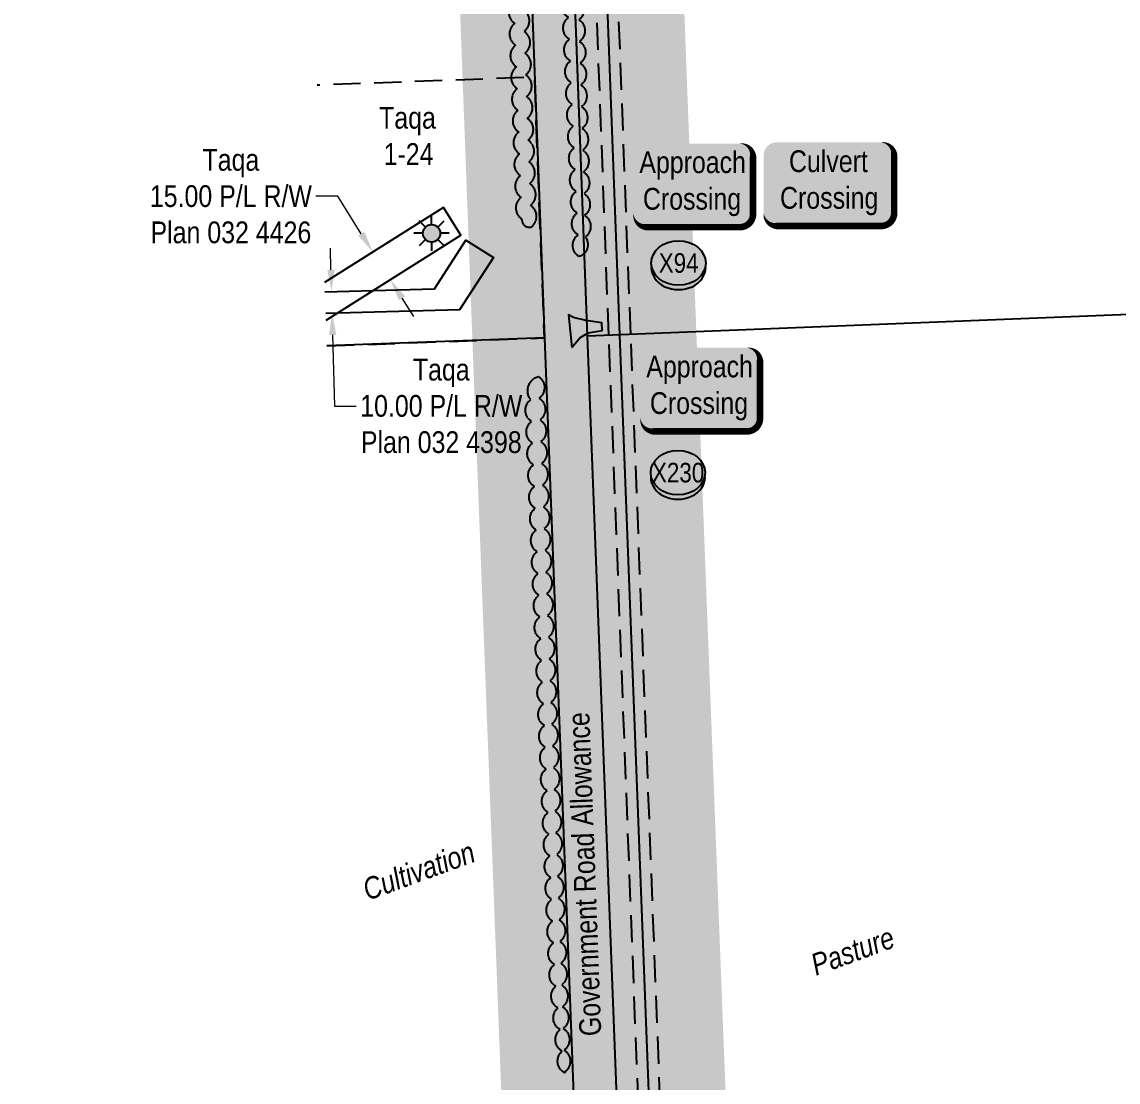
# Model space of a CAD drawing. Extents: x 670596 to 687743, y 5824540 to 5836613.
# Drawn here: x 683199 to 683703, y 5833673 to 5834160 of the extents above; entities that cross this region are included whole.
import ezdxf
from ezdxf.enums import TextEntityAlignment as Align

# ---------------------------------------------------------------- set-up
doc = ezdxf.new("R2010")
doc.units = 0
doc.header["$LTSCALE"] = 5
doc.header["$PDSIZE"] = 0.5
for name, pattern in [('0', [1, 1, 0]), ('foc-ACCESSROAD', [3.75, 2.5, -1.25]), ('foc-FLOWLINE', [3.75, 2.5, -1.25])]:
    doc.linetypes.add(name, pattern=pattern)
doc.layers.get('Defpoints').update_dxf_attribs({"color": 9})
for name, color, linetype in [('AS-DRILL-T', 8, 'Continuous'), ('AS-POWER', 104, 'foc-POWER'), ('AS-ROADS', 254, 'Continuous'), ('CG-NOTES', 7, 'Continuous'), ('F-EZE', 190, 'foc-FLOWLINE'), ('F-RW', 190, 'Continuous'), ('F-WS', 190, 'foc-ACCESSROAD'), ('L-ROAD-T', 7, 'Continuous'), ('L-SEC', 7, 'Continuous'), ('P-BUFFER-H 30m', 51, 'Continuous'), ('P-CROSSINGS', 250, 'Continuous'), ('T-BUSH', 110, '0')]:
    doc.layers.add(name, color=color, linetype=linetype)
for name, color, linetype, lineweight in [('F-RW-T', 190, 'Continuous', 9), ('F-WS-T', 190, 'Continuous', 9), ('T-TEXT', 48, 'Continuous', 18)]:
    doc.layers.add(name, color=color, linetype=linetype, lineweight=lineweight)
doc.layers.add('P-PROPOSED-WL4', color=7, linetype='Continuous', true_color=0x5b5bc8)
doc.styles.add('175L', font='ARIALN.TTF', dxfattribs={"height": 20})
doc.styles.add('80', font='ARIALN.TTF', dxfattribs={"height": 10})
doc.styles.add('80CG', font='ARIALN.TTF', dxfattribs={"height": 10})
doc.styles.add('80L', font='ARIALN.TTF', dxfattribs={"height": 10})
doc.styles.add('80LS', font='ARIALNI.TTF', dxfattribs={"height": 10})
doc.styles.add('Crossing', font='ARIALN.TTF', dxfattribs={"height": 10})
doc.styles.add('foc-LtypeFont', font='ARIALN.TTF', dxfattribs={"height": 7.35})
doc.linetypes.add('foc-POWER', pattern='A,6,-1,["P",foc-LtypeFont,S=0.2,R=0,X=-0.625,Y=-0.75],-1.24,4', length=12.24)
doc.dimstyles.new('Compass 5 000', dxfattribs={"dimscale": 5, "dimtxt": 9, "dimasz": 2, "dimexe": 0.2, "dimexo": 0.0625, "dimgap": 0.5, "dimtad": 0, "dimtih": 1, "dimtoh": 1, "dimzin": 0, "dimdsep": 46, "dimtxsty": '80CG', "dimcen": 0.1, "dimse1": 1, "dimse2": 1, "dimclrd": 256, "dimclrt": 256, "dimaunit": 1, "dimadec": 4, "dimazin": 0, "dimtfac": 0.06, "dimtofl": 0, "dimtmove": 0, "dimatfit": 1, "dimfxl": 0.2, "dimtolj": 1, "dimtzin": 0, "dimlwd": -1, "dimarcsym": 0})

# ---------------------------------------------------------------- blocks, each defined once
blk = doc.blocks.new('*D478')
at = {"layer": 'Defpoints', "color": 0, "transparency": 16777216}
for p in [(683372.32, 5834037.06), (683341.55, 5834026.31), (683372.58, 5834027.1)]:
    blk.add_point(p, dxfattribs=at)
at = {"layer": 'F-RW-T', "transparency": 16777216}
for p, q in [((683341.04, 5834046.26), (683340.79, 5834056.26)), ((683341.81, 5834016.31), (683342.64, 5833983.63)), ((683342.64, 5833983.63), (683352.64, 5833983.63))]:
    blk.add_line(p, q, dxfattribs=at)
for points in [[(683342.71, 5834046.3), (683339.38, 5834046.22), (683341.3, 5834036.26)], [(683343.47, 5834016.36), (683340.14, 5834016.27), (683341.55, 5834026.31)]]:
    blk.add_solid(points, dxfattribs=at)
at = {"layer": 'F-RW-T', "transparency": 16777216, "insert": (683391.73, 5833983.63), "char_height": 10, "attachment_point": 5, "style": '80CG'}
blk.add_mtext('\\A1;Taqa\\P10.00 P/L R/W\\PPlan 032 4398', dxfattribs=at)
blk = doc.blocks.new('*D479')
at = {"layer": 'Defpoints', "color": 0, "transparency": 16777216}
for p in [(683374.17, 5834063.13), (683360.31, 5834054.4), (683382.19, 5834050.4)]:
    blk.add_point(p, dxfattribs=at)
at = {"layer": 'F-RW-T', "transparency": 16777216}
for p, q in [((683344.13, 5834080.08), (683334.13, 5834080.08)), ((683354.98, 5834062.86), (683344.13, 5834080.08)), ((683373.67, 5834033.21), (683379, 5834024.75))]:
    blk.add_line(p, q, dxfattribs=at)
for points in [[(683356.39, 5834063.75), (683353.57, 5834061.97), (683360.31, 5834054.4)], [(683375.08, 5834034.1), (683372.26, 5834032.32), (683368.34, 5834041.67)]]:
    blk.add_solid(points, dxfattribs=at)
at = {"layer": 'F-RW-T', "transparency": 16777216, "insert": (683295.05, 5834080.08), "char_height": 10, "attachment_point": 5, "style": '80CG'}
blk.add_mtext('\\A1;Taqa\\P15.00 P/L R/W\\PPlan 032 4426', dxfattribs=at)
blk = doc.blocks.new('*U487')
h = blk.add_hatch(color=254)
edge = h.paths.add_edge_path()
edge.add_line((-24, -20), (24, -20))
edge.add_arc((24, -14), 6, 270, 360)
edge.add_line((30, -14), (30, 12.5))
edge.add_arc((24, 12.5), 6, 0, 90)
edge.add_line((24, 18.5), (-24, 18.5))
edge.add_arc((-24, 12.5), 6, 90, 180)
edge.add_line((-30, 12.5), (-30, -14))
edge.add_arc((-24, -14), 6, 180, 270)
at = {"color": 160, "flags": 128}
blk.add_lwpolyline([(-24, -20, 3, 3, 0), (24, -20, 3, 3, 0.414214), (30, -14, 3, 3, 0), (30, 12.5, 3, 0, 0.414214), (24, 18.5, 0, 0, 0), (-24, 18.5, 0, 0, 0.414214), (-30, 12.5, 0, 0, 0), (-30, -14, 0, 3, 0.414214)], format="xyseb", close=True, dxfattribs=at)
at = {"color": 160, "style": '80'}
blk.add_attdef('ENTER_TEXT_001', (-26.85, -4.92), '', height=10, dxfattribs=at)
blk = doc.blocks.new('*U857')
h = blk.add_hatch(color=59)
edge = h.paths.add_edge_path()
edge.add_line((-21.5, -20), (21.5, -20))
edge.add_arc((21.5, -14), 6, 270, 360)
edge.add_line((27.5, -14), (27.5, 12.5))
edge.add_arc((21.5, 12.5), 6, 0, 90)
edge.add_line((21.5, 18.5), (-21.5, 18.5))
edge.add_arc((-21.5, 12.5), 6, 90, 180)
edge.add_line((-27.5, 12.5), (-27.5, -14))
edge.add_arc((-21.5, -14), 6, 180, 270)
at = {"color": 1, "flags": 128}
blk.add_lwpolyline([(-21.5, -20, 3, 3, 0), (21.5, -20, 3, 3, 0.414214), (27.5, -14, 3, 3, 0), (27.5, 12.5, 3, 0, 0.414214), (21.5, 18.5, 0, 0, 0), (-21.5, 18.5, 0, 0, 0.414214), (-27.5, 12.5, 0, 0, 0), (-27.5, -14, 0, 3, 0.414214)], format="xyseb", close=True, dxfattribs=at)
blk.add_lwpolyline([(-66.31, -34.44, 0, 7.5, 0), (0, 0, 0, 0, 0)], format="xyseb", dxfattribs=at)
at = {"color": 1, "style": '80'}
blk.add_attdef('ENTER_TEXT_001', (-36.68, -4.99), '', height=10, dxfattribs=at)
blk = doc.blocks.new('xing2')
h = blk.add_hatch(color=50)
h.dxf.hatch_style = 1
edge = h.paths.add_edge_path()
edge.add_ellipse((0, 0), major_axis=(-12.5, 0), ratio=0.816297, start_angle=0, end_angle=360)
h = blk.add_hatch(color=250)
h.dxf.hatch_style = 1
edge = h.paths.add_edge_path()
edge.add_ellipse((0, -2.05), major_axis=(-12.5, 0), ratio=0.816297, start_angle=0, end_angle=180)
edge.add_line((12.5, -2.05), (12.5, 0))
edge.add_ellipse((0, 0), major_axis=(-12.5, 0), ratio=0.816297, start_angle=0, end_angle=180, ccw=False)
edge.add_line((-12.5, 0), (-12.5, -2.05))
at = {"color": 250}
blk.add_ellipse((0, 0), major_axis=(-12.5, 0), ratio=0.816297, dxfattribs=at)
blk.add_ellipse((0, -2.05), major_axis=(-12.5, 0), ratio=0.816297, start_param=0, end_param=3.141593, dxfattribs=at)
at = {"color": 250, "style": 'Crossing'}
blk.add_attdef('CROSSING', text='', height=9, dxfattribs=at).set_placement((0.09, 0.02), align=Align.MIDDLE_CENTER)
at = {"color": 250, "style": 'Crossing', "flags": 1}
for tag, p in [('OWNER', (0.09, -12.49)), ('DESCRIPTION', (0.09, -25.77)), ('LOCATION', (0.09, -39.3)), ('DWG_REF', (0.09, -52.84))]:
    blk.add_attdef(tag, text='', height=9, dxfattribs=at).set_placement(p, align=Align.MIDDLE_CENTER)
blk = doc.blocks.new('GAS')
h = blk.add_hatch(color=255)
h.dxf.hatch_style = 1
edge = h.paths.add_edge_path()
edge.add_arc((0, 0), 0.9, 0, 360)
for p, q in [((-0.57, 0.57), (-1.14, 1.14)), ((0, 0.81), (0, 1.62)), ((0.57, 0.57), (1.14, 1.14)), ((-0.81, 0), (-1.62, 0)), ((1.62, 0), (0.81, 0)), ((-0.57, -0.57), (-1.14, -1.14)), ((0, -0.81), (0, -1.62)), ((1.14, -1.14), (0.57, -0.57))]:
    blk.add_line(p, q)
blk.add_circle((0, 0), 0.8)
blk = doc.blocks.new('*U922')
h = blk.add_hatch(color=59)
edge = h.paths.add_edge_path()
edge.add_line((-21.5, -20), (21.5, -20))
edge.add_arc((21.5, -14), 6, 270, 360)
edge.add_line((27.5, -14), (27.5, 12.5))
edge.add_arc((21.5, 12.5), 6, 0, 90)
edge.add_line((21.5, 18.5), (-21.5, 18.5))
edge.add_arc((-21.5, 12.5), 6, 90, 180)
edge.add_line((-27.5, 12.5), (-27.5, -14))
edge.add_arc((-21.5, -14), 6, 180, 270)
at = {"color": 1, "flags": 128}
blk.add_lwpolyline([(-67.88, 20.17, 0, 7.5, 0), (0, 0, 0, 0, 0)], format="xyseb", dxfattribs=at)
blk.add_lwpolyline([(-21.5, -20, 3, 3, 0), (21.5, -20, 3, 3, 0.414214), (27.5, -14, 3, 3, 0), (27.5, 12.5, 3, 0, 0.414214), (21.5, 18.5, 0, 0, 0), (-21.5, 18.5, 0, 0, 0.414214), (-27.5, 12.5, 0, 0, 0), (-27.5, -14, 0, 3, 0.414214)], format="xyseb", close=True, dxfattribs=at)
at = {"color": 1, "style": '80'}
blk.add_attdef('ENTER_TEXT_001', (-36.68, -4.99), '', height=10, dxfattribs=at)

msp = doc.modelspace()

# ---------------------------------------------------------------- hatches: boundary and pattern name
at = {"layer": 'AS-ROADS'}
h = msp.add_hatch(color=256, dxfattribs=at)
h.dxf.hatch_style = 1
h.paths.add_polyline_path([(683445.821, 5834060.482), (683441.756, 5834054.756), (683438.23, 5834053.794), (683432.952, 5834053.565), (683432.663, 5834049.811), (683439.453, 5834049.161), (683442.92, 5834048.079), (683446.562, 5834044.909)])
h = msp.add_hatch(color=256, dxfattribs=at)
h.dxf.hatch_style = 1
h.paths.add_polyline_path([(683445.748, 5834018.769), (683442.258, 5834015.573), (683438.841, 5834013.611), (683434.261, 5834012.013), (683435.57, 5834007.871), (683440.107, 5834009.538), (683444.221, 5834009.906), (683446.766, 5834008.307)])
at = {"layer": 'P-BUFFER-H 30m'}
h = msp.add_hatch(color=256, dxfattribs=at)
h.dxf.hatch_style = 1
edge = h.paths.add_edge_path()
edge.add_line((677190.88, 5826034.364), (676987.84, 5826027.225))
edge.add_line((676987.84, 5826027.225), (676988.351, 5826011.208))
edge.add_arc((676938.382, 5826009.615), 49.994, -120.52105, 1.82608, ccw=False)
edge.add_line((676912.993, 5825966.548), (676909.934, 5825968.352))
edge.add_arc((676935.324, 5826011.418), 49.994, 181.82608, 239.47895, ccw=False)
edge.add_line((676885.355, 5826009.825), (676883.222, 5826076.736))
edge.add_arc((676933.19, 5826078.329), 49.994, 92.0138, 181.82608, ccw=False)
edge.add_line((676931.434, 5826128.292), (677186.782, 5826137.271))
edge.add_line((677186.782, 5826137.271), (677172.574, 5826493.957))
edge.add_arc((677222.529, 5826495.947), 49.994, 182.21724, 182.28094, ccw=False)
edge.add_line((677172.572, 5826494.013), (677161.576, 5826778.028))
edge.add_arc((677211.532, 5826779.962), 49.994, 133.32201, 182.21724, ccw=False)
edge.add_line((677177.232, 5826816.333), (677158.55, 5827298.559))
edge.add_line((677158.55, 5827298.559), (677123.328, 5828102.041))
edge.add_line((677123.328, 5828102.041), (677088.029, 5828904.381))
edge.add_arc((677137.974, 5828906.578), 49.994, 92.09453, 182.51912, ccw=False)
edge.add_line((677136.147, 5828956.539), (677941.688, 5828985.999))
edge.add_line((677941.688, 5828985.999), (678795.39, 5829017.43))
edge.add_arc((678838.014, 5828991.303), 49.994, 92.17865, 148.49311, ccw=False)
edge.add_line((678836.113, 5829041.261), (679095.94, 5829051.145))
edge.add_line((679095.94, 5829051.145), (679103.038, 5829053.867))
edge.add_arc((679120.935, 5829007.187), 49.994, 92.18666, 110.97734, ccw=False)
edge.add_line((679119.028, 5829057.144), (679561.069, 5829074.022))
edge.add_arc((679566.877, 5829024.367), 49.994, 92.1954, 96.67124, ccw=False)
edge.add_line((679564.962, 5829074.324), (680316.807, 5829103.147))
edge.add_line((680316.807, 5829103.147), (680289.029, 5829852.071))
edge.add_line((680289.029, 5829852.071), (680264.054, 5830522.758))
edge.add_arc((680314.013, 5830524.619), 49.994, 133.25806, 182.13257, ccw=False)
edge.add_line((680279.753, 5830561.028), (680276.196, 5830656.553))
edge.add_line((680276.196, 5830656.553), (680246.213, 5831460.206))
edge.add_line((680246.213, 5831460.206), (680215.351, 5832284.366))
edge.add_arc((680265.309, 5832286.237), 49.994, 92.14863, 182.14452, ccw=False)
edge.add_line((680263.435, 5832336.196), (681068.877, 5832366.415))
edge.add_line((681068.877, 5832366.415), (681821.401, 5832394.716))
edge.add_line((681821.401, 5832394.716), (681805.598, 5832816.244))
edge.add_arc((681855.557, 5832818.117), 49.994, 143.11319, 182.14688, ccw=False)
edge.add_line((681815.571, 5832848.125), (681834.732, 5832873.657))
edge.add_arc((681874.718, 5832843.649), 49.994, 2.14593, 143.11319, ccw=False)
edge.add_line((681924.677, 5832845.521), (681941.401, 5832399.193))
edge.add_line((681941.401, 5832399.193), (682694.705, 5832426.985))
edge.add_line((682694.705, 5832426.985), (683448.059, 5832454.84))
edge.add_line((683448.059, 5832454.84), (683412.219, 5833411.237))
edge.add_arc((683462.178, 5833413.109), 49.994, 133.56227, 182.14611, ccw=False)
edge.add_line((683427.725, 5833449.336), (683406.047, 5834013.774))
edge.add_line((683406.047, 5834013.774), (683375.916, 5834817.728))
edge.add_line((683375.916, 5834817.728), (683345.977, 5835624.47))
edge.add_arc((683395.936, 5835626.324), 49.994, 92.28743, 182.12531, ccw=False)
edge.add_line((683393.941, 5835676.278), (684197.29, 5835708.367))
edge.add_line((684197.29, 5835708.367), (684908.467, 5835736.78))
edge.add_line((684908.467, 5835736.78), (684942.361, 5835811.073))
edge.add_arc((684987.845, 5835790.323), 49.994, 65.13146, 155.47649, ccw=False)
edge.add_line((685008.869, 5835835.681), (685028.667, 5835826.504))
edge.add_arc((685007.643, 5835781.146), 49.994, -16.06891, 65.13146, ccw=False)
edge.add_line((685055.684, 5835767.308), (685044.658, 5835729.031))
edge.add_line((685044.658, 5835729.031), (685314.688, 5835739.386))
edge.add_arc((685316.604, 5835689.429), 49.994, 34.22236, 92.19618, ccw=False)
edge.add_line((685357.942, 5835717.546), (685598.018, 5835364.582))
edge.add_line((685598.018, 5835364.582), (685834.75, 5835370.452))
edge.add_arc((685835.99, 5835320.474), 49.994, 2.19831, 91.42059, ccw=False)
edge.add_line((685885.947, 5835322.392), (685911.192, 5834664.749))
edge.add_line((685911.192, 5834664.749), (686635.77, 5834691.532))
edge.add_line((686635.77, 5834691.532), (686625.993, 5834943.667))
edge.add_line((686625.993, 5834943.667), (686625.603, 5834953.705))
edge.add_arc((686675.56, 5834955.642), 49.994, 92.28887, 182.2208, ccw=False)
edge.add_line((686673.563, 5835005.596), (687058.366, 5835020.976))
edge.add_arc((687098.555, 5834991.24), 49.994, 92.51272, 143.50153, ccw=False)
edge.add_line((687096.363, 5835041.186), (687099.36, 5835041.317))
edge.add_arc((687101.551, 5834991.372), 49.994, 2.51272, 92.51272, ccw=False)
edge.add_line((687151.497, 5834993.563), (687152.446, 5834971.929))
edge.add_arc((687102.501, 5834969.737), 49.994, -87.48749, 2.51272, ccw=False)
edge.add_line((687104.692, 5834919.791), (687096.429, 5834919.429))
edge.add_arc((687094.238, 5834969.375), 49.994, 272.28887, 272.51251, ccw=False)
edge.add_line((687096.234, 5834919.421), (686730.564, 5834904.805))
edge.add_line((686730.564, 5834904.805), (686741.01, 5834635.46))
edge.add_arc((686691.053, 5834633.523), 49.994, -87.7792, 2.2208, ccw=False)
edge.add_line((686692.991, 5834583.567), (686662.171, 5834582.372))
edge.add_arc((686660.234, 5834632.328), 49.994, 247.18296, 272.2208, ccw=False)
edge.add_line((686640.846, 5834586.246), (686635.568, 5834588.467))
edge.add_line((686635.568, 5834588.467), (685862.114, 5834559.877))
edge.add_arc((685860.267, 5834609.837), 49.994, 182.19831, 272.11695, ccw=False)
edge.add_line((685810.31, 5834607.919), (685785.041, 5835266.201))
edge.add_line((685785.041, 5835266.201), (685571.688, 5835260.91))
edge.add_arc((685570.449, 5835310.888), 49.994, 214.22236, 271.42059, ccw=False)
edge.add_line((685529.111, 5835282.771), (685289.298, 5835635.35))
edge.add_line((685289.298, 5835635.35), (685002.226, 5835624.341))
edge.add_line((685002.226, 5835624.341), (684975.431, 5835623.27))
edge.add_arc((684973.435, 5835673.224), 49.994, 229.83796, 272.28778, ccw=False)
edge.add_line((684941.192, 5835635.018), (684201.401, 5835605.462))
edge.add_line((684201.401, 5835605.462), (683450.853, 5835575.482))
edge.add_line((683450.853, 5835575.482), (683478.831, 5834821.566))
edge.add_line((683478.831, 5834821.566), (683508.96, 5834017.677))
edge.add_line((683508.96, 5834017.677), (683532.192, 5833412.794))
edge.add_arc((683482.235, 5833410.876), 49.994, -46.49535, 2.19949, ccw=False)
edge.add_line((683516.651, 5833374.614), (683552.96, 5832405.714))
edge.add_arc((683503.001, 5832403.842), 49.994, -87.88247, 2.14611, ccw=False)
edge.add_line((683504.848, 5832353.882), (682698.506, 5832324.068))
edge.add_line((682698.506, 5832324.068), (681892.271, 5832294.323))
edge.add_arc((681890.428, 5832344.283), 49.994, 264.05645, 272.1129, ccw=False)
edge.add_arc((681876.342, 5832343.751), 49.994, 272.15395, 280.26586, ccw=False)
edge.add_line((681878.221, 5832293.793), (681072.743, 5832263.5))
edge.add_line((681072.743, 5832263.5), (680320.249, 5832235.268))
edge.add_line((680320.249, 5832235.268), (680349.128, 5831464.053))
edge.add_line((680349.128, 5831464.053), (680379.111, 5830660.389))
edge.add_line((680379.111, 5830660.389), (680384.182, 5830524.23))
edge.add_arc((680334.223, 5830522.37), 49.994, -46.74212, 2.13274, ccw=False)
edge.add_line((680368.483, 5830485.96), (680391.945, 5829855.896))
edge.add_line((680391.945, 5829855.896), (680421.685, 5829054.073))
edge.add_arc((680371.726, 5829052.22), 49.994, -87.8046, 2.12416, ccw=False)
edge.add_line((680373.641, 5829002.263), (679575.799, 5828971.677))
edge.add_arc((679569.977, 5829021.331), 49.994, 272.18666, 276.68664, ccw=False)
edge.add_line((679571.885, 5828971.373), (679131.72, 5828954.566))
edge.add_line((679131.72, 5828954.566), (679124.618, 5828951.844))
edge.add_arc((679106.72, 5828998.524), 49.994, 272.17865, 290.97734, ccw=False)
edge.add_line((679108.621, 5828948.566), (678884.632, 5828940.045))
edge.add_arc((678841.974, 5828966.116), 49.994, 272.10849, 328.56836, ccw=False)
edge.add_line((678843.813, 5828916.156), (677945.465, 5828883.082))
edge.add_line((677945.465, 5828883.082), (677193.263, 5828855.571))
edge.add_line((677193.263, 5828855.571), (677226.216, 5828106.56))
edge.add_line((677226.216, 5828106.56), (677261.444, 5827302.934))
edge.add_arc((677211.498, 5827300.745), 49.994, 2.21861, 2.51003, ccw=False)
edge.add_line((677261.454, 5827302.68), (677281.716, 5826779.679))
edge.add_arc((677231.76, 5826777.743), 49.994, -46.67948, 2.21861, ccw=False)
edge.add_line((677266.06, 5826741.371), (677275.481, 5826498.026))
edge.add_line((677275.481, 5826498.026), (677306.827, 5825711.068))
edge.add_line((677306.827, 5825711.068), (677315.471, 5825699.601))
edge.add_arc((677275.552, 5825669.505), 49.994, 1.98841, 37.01336, ccw=False)
edge.add_line((677325.515, 5825671.239), (677327.417, 5825616.478))
edge.add_arc((677277.453, 5825614.743), 49.994, -88.09994, 1.98841, ccw=False)
edge.add_line((677279.111, 5825564.777), (677258.016, 5825564.077))
edge.add_arc((677256.359, 5825614.043), 49.994, 181.98998, 271.90006, ccw=False)
edge.add_line((677206.395, 5825612.307), (677206.156, 5825619.185))
edge.add_line((677206.156, 5825619.185), (676448.534, 5825593.112))
edge.add_line((676448.534, 5825593.112), (675621.606, 5825565.447))
edge.add_line((675621.606, 5825565.447), (674813.811, 5825535.401))
edge.add_line((674813.811, 5825535.401), (674006.072, 5825504.83))
edge.add_line((674006.072, 5825504.83), (673985.967, 5825504.069))
edge.add_arc((673984.076, 5825554.027), 49.994, 271.8479, 272.16748, ccw=False)
edge.add_line((673985.688, 5825504.06), (673184.703, 5825478.217))
edge.add_line((673184.703, 5825478.217), (672384.069, 5825452.353))
edge.add_line((672384.069, 5825452.353), (672364.028, 5825451.705))
edge.add_line((672364.028, 5825451.705), (671562.255, 5825423.567))
edge.add_line((671562.255, 5825423.567), (671405.716, 5825418.102))
edge.add_line((671405.716, 5825418.102), (671360.474, 5825352.878))
edge.add_line((671360.474, 5825352.878), (671368.43, 5825306.565))
edge.add_line((671368.43, 5825306.565), (671377.864, 5825268.225))
edge.add_line((671377.864, 5825268.225), (671395.798, 5825272.31))
edge.add_arc((671406.901, 5825223.564), 49.994, 6.18884, 102.83133, ccw=False)
edge.add_line((671456.604, 5825228.954), (671457.842, 5825217.538))
edge.add_line((671457.842, 5825217.538), (671465.055, 5825159.957))
edge.add_line((671465.055, 5825159.957), (671491.712, 5825126.618))
edge.add_arc((671452.666, 5825095.397), 49.994, 1.30919, 38.64526, ccw=False)
edge.add_line((671502.646, 5825096.54), (671503.523, 5825058.17))
edge.add_arc((671453.542, 5825057.028), 49.994, -32.60196, 1.30919, ccw=False)
edge.add_line((671495.659, 5825030.091), (671398.31, 5824877.882))
edge.add_arc((671356.193, 5824904.819), 49.994, 193.72739, 327.39804, ccw=False)
edge.add_arc((671355.09, 5824908.662), 49.994, 147.39802, 198.31068, ccw=False)
edge.add_line((671312.974, 5824935.599), (671400.193, 5825071.97))
edge.add_line((671400.193, 5825071.97), (671400.095, 5825076.287))
edge.add_line((671400.095, 5825076.287), (671375.283, 5825107.317))
edge.add_arc((671414.33, 5825138.538), 49.994, 187.14039, 218.64526, ccw=False)
edge.add_line((671364.724, 5825132.324), (671361.401, 5825158.85))
edge.add_line((671361.401, 5825158.85), (671349.952, 5825156.242))
edge.add_arc((671338.849, 5825204.987), 49.994, 193.82299, 282.83133, ccw=False)
edge.add_line((671290.303, 5825193.043), (671268.001, 5825283.686))
edge.add_arc((671319.46, 5825296.347), 52.994, 189.74799, 193.82299, ccw=False)
edge.add_line((671267.231, 5825287.374), (671255.511, 5825355.596))
edge.add_arc((671307.74, 5825364.568), 52.994, 145.25359, 189.74799, ccw=False)
edge.add_line((671264.195, 5825394.772), (671336.235, 5825498.63))
edge.add_arc((671377.314, 5825470.137), 49.994, 91.99939, 145.25359, ccw=False)
edge.add_line((671375.57, 5825520.1), (671558.652, 5825526.492))
edge.add_line((671558.652, 5825526.492), (672360.486, 5825554.632))
edge.add_arc((672362.239, 5825504.669), 49.994, 91.85035, 92.00997, ccw=False)
edge.add_line((672360.625, 5825554.636), (672380.743, 5825555.286))
edge.add_line((672380.743, 5825555.286), (673181.379, 5825581.151))
edge.add_line((673181.379, 5825581.151), (673982.227, 5825606.989))
edge.add_line((673982.227, 5825606.989), (674002.177, 5825607.744))
edge.add_line((674002.177, 5825607.744), (674809.949, 5825638.317))
edge.add_line((674809.949, 5825638.317), (675617.882, 5825668.367))
edge.add_arc((675619.741, 5825618.408), 49.994, 91.91612, 92.13008, ccw=False)
edge.add_line((675618.069, 5825668.374), (676445.042, 5825696.04))
edge.add_line((676445.042, 5825696.04), (677203.317, 5825722.136))
edge.add_line((677203.317, 5825722.136), (677190.88, 5826034.364))
at = {"layer": 'P-PROPOSED-WL4'}
h = msp.add_hatch(color=256, dxfattribs=at)
h.dxf.hatch_style = 1
h.paths.add_polyline_path([(678776.296, 5828963.673), (678841.971, 5828966.182), (678841.125, 5828988.417), (679106.688, 5828998.52), (679121.511, 5829004.203), (679569.887, 5829021.324), (679569.882, 5829021.477), (680371.726, 5829052.22), (680341.986, 5829854.036), (680317.122, 5830521.733), (680334.223, 5830522.37), (680329.152, 5830658.525), (680299.169, 5831462.182), (680268.419, 5832283.352), (681070.864, 5832313.458), (681876.342, 5832343.751), (681858.595, 5832817.167), (681872.038, 5832835.08), (681890.428, 5832344.283), (682696.659, 5832374.028), (683503.001, 5832403.842), (683472.74, 5833211.369), (683442.117, 5834015.03), (683432.361, 5834275.239), (683449.254, 5834275.872), (683428.872, 5834819.712), (683399.237, 5835618.269), (683396.239, 5835618.158), (683425.874, 5834819.601), (683446.144, 5834278.757), (683429.251, 5834278.124), (683439.12, 5834014.917), (683469.906, 5833211.408), (683499.891, 5832406.729), (682696.548, 5832377.025), (681893.313, 5832347.391), (681874.718, 5832843.649), (681855.557, 5832818.117), (681873.232, 5832346.636), (681070.751, 5832316.456), (680265.309, 5832286.237), (680296.172, 5831462.07), (680326.155, 5830658.414), (680331.114, 5830525.256), (680314.013, 5830524.619), (680338.988, 5829853.924), (680368.617, 5829055.102), (679566.787, 5829024.36), (679566.792, 5829024.207), (679120.901, 5829007.182), (679106.077, 5829001.498), (678838.014, 5828991.3), (678838.86, 5828969.065), (678776.238, 5828966.688)])

# ---------------------------------------------------------------- linework, layer by layer
at = {"layer": 'AS-POWER', "flags": 128}
for points in [[(683524.424, 5832287.382), (683520.575, 5832387.296), (683489.869, 5833212.1), (683459.001, 5834015.805), (683402.431, 5835532.088)], [(683473.769, 5834016.358), (683443.64, 5834820.265)], [(683504.638, 5833212.667), (683473.77, 5834016.372)]]:
    msp.add_lwpolyline(points, dxfattribs=at)
at = {"layer": 'AS-ROADS', "const_width": 6.999, "flags": 128}
msp.add_lwpolyline([(683382.94, 5835722.572), (683387.224, 5835631.895), (683433.222, 5834416.137), (683459.711, 5833731.661), (683492.251, 5832911.333), (683511.05, 5832397.649)], dxfattribs=at)
at = {"layer": 'AS-ROADS', "flags": 128}
msp.add_lwpolyline([(683451.666, 5834010.522), (683455.461, 5834014.914), (683459.257, 5834017.21), (683465.749, 5834018.408), (683465.449, 5834021.902), (683458.158, 5834022.9), (683452.465, 5834024.397), (683450.268, 5834025.595)], close=True, dxfattribs=at)
at = {"layer": 'F-EZE', "flags": 128}
for points in [[(683468.743, 5834016.17), (683438.614, 5834820.077)], [(683478.795, 5834016.547), (683448.666, 5834820.454)], [(683499.613, 5833212.474), (683468.745, 5834016.179)], [(683509.664, 5833212.86), (683478.796, 5834016.565)]]:
    msp.add_lwpolyline(points, dxfattribs=at)
at = {"layer": 'F-RW', "flags": 128}
for points in [[(683338.759, 5834023.053), (683400.784, 5834062.113), (683392.769, 5834074.853), (683338.112, 5834040.411)], [(683338.27, 5834036.167), (683388.614, 5834037.482), (683403.076, 5834059.928), (683415.675, 5834051.857), (683400.172, 5834027.808), (683338.64, 5834026.235)]]:
    msp.add_lwpolyline(points, dxfattribs=at)
at = {"layer": 'F-WS', "flags": 128}
msp.add_lwpolyline([(683339.2, 5834011.229), (683439.12, 5834014.917), (683434.624, 5834134.818), (683334.727, 5834131.131)], dxfattribs=at)
at = {"layer": 'L-SEC', "flags": 128}
for points in [[(683459.001, 5834015.805), (683428.872, 5834819.712)], [(683408.982, 5834818.71), (683439.12, 5834014.917)], [(684259.349, 5834047.752), (683459.001, 5834015.805)], [(683439.12, 5834014.917), (683339.2, 5834011.229)], [(683439.12, 5834014.917), (683469.906, 5833211.408)], [(683489.869, 5833212.1), (683459.001, 5834015.805)]]:
    msp.add_lwpolyline(points, dxfattribs=at)
at = {"layer": 'T-BUSH', "flags": 128}
for points in [[(683415.302, 5834439.314, 0.5205671), (683415.667, 5834429.321, 0.5205671), (683416.032, 5834419.329, 0.5205671), (683416.396, 5834409.337, 0.5205671), (683416.761, 5834399.345, 0.5205671), (683417.125, 5834389.353, 0.5205671), (683417.49, 5834379.361, 0.5205671), (683417.854, 5834369.369, 0.5205671), (683418.219, 5834359.377, 0.5205671), (683418.584, 5834349.385, 0.5205671), (683418.948, 5834339.392, 0.5205671), (683419.313, 5834329.4, 0.5205671), (683419.677, 5834319.408, 0.5205671), (683420.042, 5834309.416, 0.5205671), (683420.407, 5834299.424, 0.5205671), (683420.771, 5834289.432, 0.5205671), (683421.136, 5834279.44, 0.5205671), (683421.5, 5834269.448, 0.5205671), (683421.865, 5834259.456, 0.5205671), (683422.23, 5834249.463, 0.5205671), (683422.594, 5834239.471, 0.5205671), (683422.959, 5834229.479, 0.5205671), (683423.323, 5834219.487, 0.5205671), (683423.688, 5834209.495, 0.5205671), (683424.053, 5834199.503, 0.5205671), (683424.417, 5834189.511, 0.5205671), (683424.782, 5834179.519, 0.5205671), (683425.146, 5834169.527, 0.5205671), (683425.511, 5834159.534, 0.5205671), (683425.875, 5834149.542, 0.5205671), (683426.24, 5834139.55, 0.5205671), (683426.605, 5834129.558, 0.5205671), (683426.969, 5834119.566, 0.5205671), (683427.334, 5834109.574, 0.5205671), (683427.698, 5834099.582, 0.5205671), (683428.063, 5834089.59, 0.5205671), (683428.428, 5834079.598, 0.5205671), (683428.792, 5834069.605, 0.5205671), (683433.09, 5834065.916, 0.5205671), (683432.727, 5834075.908, 0.5205671), (683432.365, 5834085.9, 0.5205671), (683432.002, 5834095.892, 0.5205671), (683431.639, 5834105.884, 0.5205671), (683431.277, 5834115.877, 0.5205671), (683430.914, 5834125.869, 0.5205671), (683430.551, 5834135.861, 0.5205671), (683430.188, 5834145.853, 0.5205671), (683429.826, 5834155.845, 0.5205671), (683429.463, 5834165.838, 0.5205671), (683429.1, 5834175.83, 0.5205671), (683428.738, 5834185.822, 0.5205671), (683428.375, 5834195.814, 0.5205671), (683428.012, 5834205.806, 0.5205671), (683427.649, 5834215.798, 0.5205671), (683427.287, 5834225.791, 0.5205671), (683426.924, 5834235.783, 0.5205671), (683426.561, 5834245.775, 0.5205671), (683426.199, 5834255.767, 0.5205671), (683425.836, 5834265.759, 0.5205671), (683425.473, 5834275.751, 0.5205671), (683425.11, 5834285.744, 0.5205671), (683424.748, 5834295.736, 0.5205671), (683424.385, 5834305.728, 0.5205671), (683424.022, 5834315.72, 0.5205671), (683423.66, 5834325.712, 0.5205671), (683423.297, 5834335.705, 0.5205671), (683422.934, 5834345.697, 0.5205671), (683422.571, 5834355.689, 0.5205671), (683422.209, 5834365.681, 0.5205671), (683421.846, 5834375.673, 0.5205671), (683421.483, 5834385.665, 0.5205671), (683421.121, 5834395.658, 0.5205671), (683420.758, 5834405.65, 0.5205671), (683420.395, 5834415.642, 0.5205671), (683420.032, 5834425.634, 0.5205671), (683419.67, 5834435.626, 0.5205671)], [(683455.024, 5834052.345, -0.5205671), (683454.582, 5834062.334, -0.5205671), (683454.14, 5834072.323, -0.5205671), (683453.698, 5834082.312, -0.5205671), (683453.256, 5834092.301, -0.5205671), (683452.815, 5834102.29, -0.5205671), (683452.373, 5834112.279, -0.5205671), (683451.931, 5834122.268, -0.5205671), (683451.489, 5834132.257, -0.5205671), (683451.047, 5834142.246, -0.5205671), (683450.605, 5834152.235, -0.5205671), (683450.163, 5834162.224, -0.5205671), (683449.721, 5834172.213, -0.5205671), (683454.687, 5834171.259, -0.5205671), (683454.981, 5834161.264, -0.5205671), (683455.275, 5834151.27, -0.5205671), (683455.569, 5834141.275, -0.5205671), (683455.863, 5834131.281, -0.5205671), (683456.157, 5834121.287, -0.5205671), (683456.451, 5834111.292, -0.5205671), (683456.745, 5834101.298, -0.5205671), (683457.04, 5834091.303, -0.5205671), (683457.334, 5834081.309, -0.5205671), (683457.628, 5834071.314, -0.5205671), (683457.922, 5834061.32, -0.5205671)], [(683436.35, 5833997.222, -0.5205671), (683436.733, 5833987.231, -0.5205671), (683437.115, 5833977.239, -0.5205671), (683437.498, 5833967.248, -0.5205671), (683437.88, 5833957.257, -0.5205671), (683438.263, 5833947.265, -0.5205671), (683438.646, 5833937.274, -0.5205671), (683439.028, 5833927.282, -0.5205671), (683439.411, 5833917.291, -0.5205671), (683439.793, 5833907.299, -0.5205671), (683440.176, 5833897.308, -0.5205671), (683440.559, 5833887.316, -0.5205671), (683440.941, 5833877.325, -0.5205671), (683441.324, 5833867.334, -0.5205671), (683441.706, 5833857.342, -0.5205671), (683442.089, 5833847.351, -0.5205671), (683442.472, 5833837.359, -0.5205671), (683442.854, 5833827.368, -0.5205671), (683443.237, 5833817.376, -0.5205671), (683443.619, 5833807.385, -0.5205671), (683444.002, 5833797.394, -0.5205671), (683444.385, 5833787.402, -0.5205671), (683444.767, 5833777.411, -0.5205671), (683445.15, 5833767.419, -0.5205671), (683445.532, 5833757.428, -0.5205671), (683445.915, 5833747.436, -0.5205671), (683446.298, 5833737.445, -0.5205671), (683446.68, 5833727.453, -0.5205671), (683447.063, 5833717.462, -0.5205671), (683447.445, 5833707.471, -0.5205671), (683447.828, 5833697.479, -0.5205671), (683448.211, 5833687.488, -0.5205671), (683448.593, 5833677.496, -0.5205671), (683448.32, 5833677.044, -0.5205671), (683447.331, 5833686.994, -0.5205671), (683446.343, 5833696.944, -0.5205671), (683445.354, 5833706.894, -0.5205671), (683444.366, 5833716.843, -0.5205671), (683443.704, 5833726.816, -0.5205671), (683443.286, 5833736.806, -0.5205671), (683442.868, 5833746.796, -0.5205671), (683442.449, 5833756.786, -0.5205671), (683442.031, 5833766.776, -0.5205671), (683441.613, 5833776.766, -0.5205671), (683441.195, 5833786.756, -0.5205671), (683440.776, 5833796.746, -0.5205671), (683440.358, 5833806.736, -0.5205671), (683439.94, 5833816.726, -0.5205671), (683439.522, 5833826.716, -0.5205671), (683439.104, 5833836.706, -0.5205671), (683438.685, 5833846.696, -0.5205671), (683438.267, 5833856.686, -0.5205671), (683437.849, 5833866.676, -0.5205671), (683437.431, 5833876.666, -0.5205671), (683437.012, 5833886.656, -0.5205671), (683436.594, 5833896.646, -0.5205671), (683436.176, 5833906.636, -0.5205671), (683435.758, 5833916.626, -0.5205671), (683435.34, 5833926.616, -0.5205671), (683434.921, 5833936.606, -0.5205671), (683434.503, 5833946.596, -0.5205671), (683434.085, 5833956.586, -0.5205671), (683433.667, 5833966.576, -0.5205671), (683433.249, 5833976.566, -0.5205671), (683432.83, 5833986.557, -0.5205671)]]:
    msp.add_lwpolyline(points, format="xyb", close=True, dxfattribs=at)

# ---------------------------------------------------------------- block references
at = {"layer": 'AS-DRILL-T', "color": 6, "xscale": 4.99938, "yscale": 4.99938, "zscale": 4.99938}
msp.add_blockref('GAS', (683387.287, 5834063.032), dxfattribs=at)
at = {"layer": 'CG-NOTES'}
ref = msp.add_blockref('*U857', (683507.555, 5834085.85), dxfattribs=dict(at, xscale=0.998822180558433, yscale=0.998822180558433, zscale=0.998822180558433))
ref.add_attrib('ENTER_TEXT_001', 'Approach', (683482.765, 5834090.74), dxfattribs={"layer": '0', "color": 1, "height": 9.9882, "style": '80'})
ref.add_attrib('ENTER_TEXT_002', 'Crossing', (683484.411, 5834073.916), dxfattribs={"layer": '0', "color": 1, "height": 9.9882, "style": '80'})
ref = msp.add_blockref('*U487', (683569.898, 5834086.387), dxfattribs=dict(at, xscale=0.9998710000250061, yscale=0.9998710000250061, zscale=0.9998710000250061))
ref.add_attrib('ENTER_TEXT_001', 'Culvert', (683551.521, 5834091.19), dxfattribs={"layer": '0', "color": 160, "height": 9.9987, "style": '80'})
ref.add_attrib('ENTER_TEXT_002', 'Crossing', (683547.425, 5834074.348), dxfattribs={"layer": '0', "color": 160, "height": 9.9987, "style": '80'})
ref = msp.add_blockref('*U922', (683510.759, 5833991.93), dxfattribs=dict(at, xscale=0.998822180558433, yscale=0.998822180558433, zscale=0.998822180558433))
ref.add_attrib('ENTER_TEXT_001', 'Approach', (683485.969, 5833996.819), dxfattribs={"layer": '0', "color": 1, "height": 9.9882, "style": '80'})
ref.add_attrib('ENTER_TEXT_002', 'Crossing', (683487.615, 5833979.995), dxfattribs={"layer": '0', "color": 1, "height": 9.9882, "style": '80'})
at = {"layer": 'P-CROSSINGS', "xscale": 0.9997520153760012, "yscale": 0.9997520153760012, "zscale": 0.9997520153760012}
for p, values in [((683500.759, 5834049.386), {'CROSSING': 'X94'}), ((683500.481, 5833952.997), {'CROSSING': 'X230'})]:
    msp.add_blockref('xing2', p, dxfattribs=at).add_auto_attribs(values)

# ---------------------------------------------------------------- texts
at = {"layer": 'F-WS-T', "insert": (683354.474, 5834121.155), "char_height": 9.99876, "attachment_point": 1, "style": '175L'}
msp.add_mtext_dynamic_manual_height_columns('\\pi8.6731;Taqa\\P\\pi10.767;1-24', width=42.66358, gutter_width=100, heights=[0], dxfattribs=at)
at = {"layer": 'L-ROAD-T', "style": '80L'}
msp.add_text('Government Road Allowance', height=9.99876, rotation=92.12556, dxfattribs=at).set_placement((683457.524, 5833768.359), align=Align.MIDDLE_CENTER)
at = {"layer": 'T-TEXT', "style": '80LS'}
for s, height, p in [('Cultivation', 9.99876, (683381.372, 5833769.992)), ('Pasture', 9.9988, (683580.769, 5833733.068))]:
    msp.add_text(s, height=height, rotation=20, dxfattribs=at).set_placement(p, align=Align.MIDDLE_CENTER)

# ---------------------------------------------------------------- dimensions: what is measured, and where the dimension line sits
at = {"layer": 'F-RW-T', "color": 3}
for base, p1, p2, angle, text, picture, middle in [((683360.314, 5834054.402), (683382.19, 5834050.404), (683374.17, 5834063.133), 122.21625, 'Taqa\\P15.00 P/L R/W\\PPlan 032 4426', '*D479', (683295.046, 5834080.083)), ((683341.552, 5834026.31), (683372.324, 5834037.057), (683372.578, 5834027.102), 271.46399, 'Taqa\\P10.00 P/L R/W\\PPlan 032 4398', '*D478', (683391.728, 5833983.632))]:
    dim = msp.add_linear_dim(base=base, p1=p1, p2=p2, angle=angle, text=text, dimstyle='Compass 5 000', dxfattribs=at)
    dim.commit()
    dim.dimension.update_dxf_attribs({"geometry": picture, "text_midpoint": middle, "dimtype": 161})

doc.saveas('drawing.dxf')
